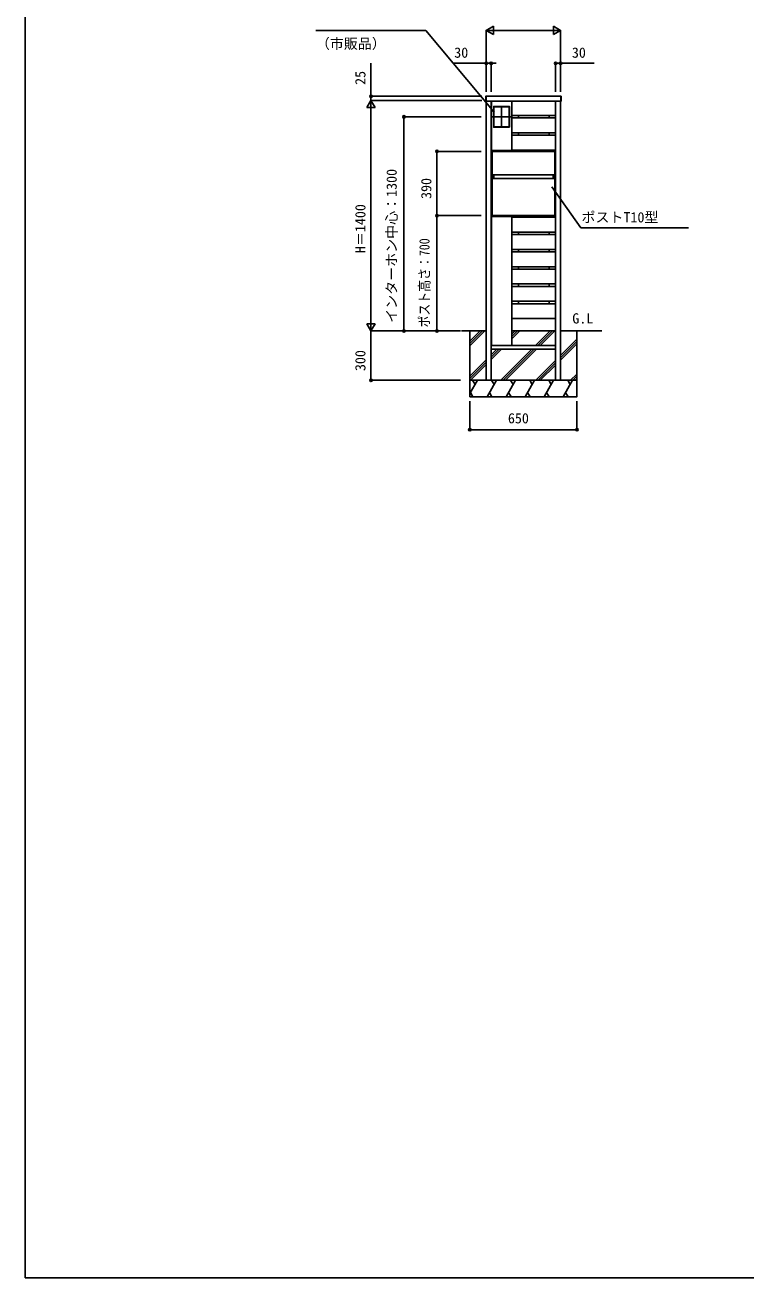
# Model space of a CAD drawing. Units: millimetres, scale not verified. Extents: x -4375 to 4375, y -6498 to 6471.
# Drawn here: x -4375 to 0, y -6498 to 1109 of the extents above; entities that cross this region are included whole.
import ezdxf
from ezdxf.enums import TextEntityAlignment as Align

# ---------------------------------------------------------------- set-up
doc = ezdxf.new("R2010")
doc.units = ezdxf.units.MM
doc.header["$LTSCALE"] = 30
for name, color, linetype in [('0-1_USER1', 3, 'Continuous'), ('0-2_YKK_A1', 4, 'Continuous'), ('0-3_YKK_D', 6, 'Continuous'), ('0-4_YKK_ZWAK', 7, 'Continuous')]:
    doc.layers.add(name, color=color, linetype=linetype)
doc.styles.add('ＭＳ ゴシック', font='')
doc.styles.get('ＭＳ ゴシック').set_extended_font_data('MS Gothic')

msp = doc.modelspace()

# ---------------------------------------------------------------- linework, layer by layer
at = {"layer": '0-2_YKK_A1'}
for p, q in [((-1579.01, 675.09), (-1579.01, 676.04)), ((-1579.01, 674.59), (-1579.01, 675.09)), ((-1579.01, 647.16), (-1579.01, 674.59)), ((-1577.01, 677.1), (-1578.07, 677.04)), ((-1577.01, 646.1), (-1578.07, 646.16)), ((-1577.01, 677.1), (-1577.01, 676.15)), ((-1577.01, 676.15), (-1577.01, 674.66)), ((-1577.01, 674.66), (-1577.01, 646.9)), ((-1577.01, 646.9), (-1577.01, 646.1)), ((-1576.01, 646.6), (-1576.01, -748.4)), ((-1546.01, -748.4), (-1546.01, 646.6)), ((-1545.01, 634.1), (-1546.01, 634.1)), ((-1546.01, 634.1), (-1546.01, 609.1)), ((-1546.01, 625.1), (-1545.01, 625.1)), ((-1546.01, 618.1), (-1545.01, 618.1)), ((-1546.01, 609.1), (-1545.01, 609.1)), ((-1545.01, 347.6), (-1545.01, 646.6)), ((-1545.01, 609.1), (-1545.01, 634.1)), ((-1435.76, 614.3), (-1530.26, 614.3)), ((-1530.21, 613.1), (-1530.21, 490.1)), ((-1483.01, 615.6), (-1483.01, 487.6)), ((-1435.81, 613.1), (-1435.81, 490.1)), ((-1421.01, 646.6), (-1421.01, 347.6)), ((-1421.01, 350.6), (-1421.01, 646.6)), ((-1420.51, 559.6), (-1420.51, 646.6)), ((-1155.51, 646.6), (-1155.51, 559.6)), ((-1155.01, 646.6), (-1155.01, -748.4)), ((-1155.01, 350.6), (-1155.01, 646.6)), ((-1125.01, -748.4), (-1125.01, 646.6)), ((-1124.01, 677.1), (-1122.95, 677.04)), ((-1124.01, 677.1), (-1124.01, 676.15)), ((-1124.01, 676.15), (-1124.01, 674.66)), ((-1124.01, 674.66), (-1124.01, 646.9)), ((-1124.01, 646.9), (-1124.01, 646.1)), ((-1124.01, 646.1), (-1122.95, 646.16)), ((-1122.01, 675.09), (-1122.01, 676.04)), ((-1122.01, 674.59), (-1122.01, 675.09)), ((-1122.01, 647.16), (-1122.01, 674.59)), ((-1538.21, 551.6), (-1427.81, 551.6)), ((-1155.51, 559.6), (-1420.51, 559.6)), ((-1381.01, 559.6), (-1381.01, 544.6)), ((-1195.01, 559.6), (-1195.01, 544.6)), ((-1435.76, 488.9), (-1530.26, 488.9)), ((-1381.01, 454.6), (-1381.01, 439.6)), ((-1195.01, 454.6), (-1195.01, 439.6)), ((-1546.01, 366.1), (-1545.01, 366.1)), ((-1546.01, 359.1), (-1545.01, 359.1)), ((-1545.51, 330.6), (-1545.51, 340.6)), ((-1545.51, 330.6), (-1544.71, 330.6)), ((-1421.01, 347.6), (-1545.01, 347.6)), ((-1544.71, -47.4), (-1544.71, 330.6)), ((-1544.51, 341.6), (-1156.51, 341.6)), ((-1544.51, 340.58), (-1544.51, 338.6)), ((-1544.51, 338.6), (-1544.51, 200)), ((-1421.58, 345.6), (-1544.45, 345.6)), ((-1541.51, 341.3), (-1544.06, 341.08)), ((-1541.51, 341.3), (-1540.51, 340.8)), ((-1540.51, 338.6), (-1540.51, 340.8)), ((-1540.51, 340.1), (-1160.51, 340.1)), ((-1540.51, 197.8), (-1540.51, 338.6)), ((-1421.51, 347.6), (-1420.51, 347.6)), ((-1421.01, 350.6), (-1420.51, 350.6)), ((-1420.51, 347.6), (-1420.58, 346.54)), ((-1159.51, 341.3), (-1160.51, 340.8)), ((-1160.51, 197.8), (-1160.51, 340.8)), ((-1159.51, 341.3), (-1156.97, 341.08)), ((-1156.51, 340.58), (-1156.51, 338.6)), ((-1156.51, 338.6), (-1156.51, 200)), ((-1155.51, 330.6), (-1156.31, 330.6)), ((-1156.31, -47.4), (-1156.31, 330.6)), ((-1155.01, 350.6), (-1155.51, 350.6)), ((-1155.51, 330.6), (-1155.51, 340.6)), ((-1544.51, 200), (-1544.51, 198.02)), ((-1544.51, -46.4), (-1544.51, 178.08)), ((-1544.06, 178.58), (-1541.51, 178.8)), ((-1541.51, 178.8), (-1540.51, 178.39)), ((-1540.51, 198.6), (-1160.51, 198.6)), ((-1540.51, 178.39), (-1540.51, -47.4)), ((-1540.51, 177.6), (-1160.51, 177.6)), ((-1535.21, 198.6), (-1535.21, 177.6)), ((-1530.21, 177.6), (-1530.21, 198.6)), ((-1170.81, 177.6), (-1170.81, 198.6)), ((-1165.81, 198.6), (-1165.81, 177.6)), ((-1159.51, 197.3), (-1160.51, 197.8)), ((-1159.52, 178.8), (-1160.51, 178.39)), ((-1160.51, 178.39), (-1160.51, -47.4)), ((-1156.97, 178.58), (-1159.52, 178.8)), ((-1156.97, 197.52), (-1159.51, 197.3)), ((-1156.51, 200), (-1156.51, 198.02)), ((-1156.51, 177.58), (-1156.51, 178.08)), ((-1156.51, -46.4), (-1156.51, 177.6)), ((-1546.01, -65.9), (-1545.01, -65.9)), ((-1546.01, -72.9), (-1545.01, -72.9)), ((-1545.01, -54.4), (-1421.01, -54.4)), ((-1421.58, -52.4), (-1544.45, -52.4)), ((-1543.91, -47.6), (-1519.51, -47.6)), ((-1157.11, -47.6), (-1543.91, -47.6)), ((-1543.71, -48.4), (-1519.51, -48.4)), ((-1543.51, -47.4), (-1157.51, -47.4)), ((-1519.51, -48.4), (-1519.51, -47.6)), ((-1421.51, -54.4), (-1420.51, -54.4)), ((-1421.01, -61.4), (-1420.51, -61.4)), ((-1421.01, -672.4), (-1421.01, -61.4)), ((-1420.51, -54.4), (-1420.58, -53.34)), ((-1157.11, -47.6), (-1181.51, -47.6)), ((-1181.51, -48.4), (-1181.51, -47.6)), ((-1157.31, -48.4), (-1181.51, -48.4)), ((-1155.01, -61.4), (-1155.51, -61.4)), ((-1155.01, -672.4), (-1155.01, -61.4)), ((-1381.01, -148.4), (-1381.01, -163.4)), ((-1195.01, -148.4), (-1195.01, -163.4)), ((-1381.01, -253.4), (-1381.01, -268.4)), ((-1195.01, -253.4), (-1195.01, -268.4)), ((-1381.01, -358.4), (-1381.01, -373.4)), ((-1195.01, -358.4), (-1195.01, -373.4)), ((-1381.01, -463.4), (-1381.01, -478.4)), ((-1195.01, -463.4), (-1195.01, -478.4)), ((-1381.01, -568.4), (-1381.01, -583.4)), ((-1195.01, -568.4), (-1195.01, -583.4)), ((-1421.01, -672.4), (-1420.51, -672.4)), ((-1155.01, -672.4), (-1155.51, -672.4)), ((-1725.51, -748.4), (-1576.01, -748.4)), ((-1675.51, -748.4), (-1576.01, -748.4)), ((-1675.51, -811.42), (-1612.49, -748.4)), ((-1675.51, -825.56), (-1598.35, -748.4)), ((-1675.51, -839.7), (-1584.21, -748.4)), ((-1546.01, -748.4), (-1545.01, -748.4)), ((-1546.01, -748.4), (-1545.01, -748.4)), ((-1421.01, -748.4), (-1155.01, -748.4)), ((-1421.01, -748.4), (-1155.01, -748.4)), ((-1421.01, -769.05), (-1400.36, -748.4)), ((-1421.01, -783.19), (-1386.22, -748.4)), ((-1421.01, -797.34), (-1372.08, -748.4)), ((-1276.73, -836.9), (-1188.23, -748.4)), ((-1262.59, -836.9), (-1174.09, -748.4)), ((-1248.44, -836.9), (-1159.94, -748.4)), ((-1125.01, -748.4), (-875.51, -748.4)), ((-1546.01, -818.4), (-1545.01, -818.4)), ((-1546.01, -825.4), (-1545.01, -825.4)), ((-1125.01, -897.32), (-1025.51, -797.82)), ((-1125.01, -911.46), (-1025.51, -811.96)), ((-1125.01, -925.6), (-1025.51, -826.1)), ((-1155.01, -836.9), (-1546.01, -836.9)), ((-1546.01, -836.9), (-1546.01, -859.9)), ((-1155.01, -859.9), (-1546.01, -859.9)), ((-1546.01, -894.05), (-1511.86, -859.9)), ((-1546.01, -908.19), (-1497.72, -859.9)), ((-1546.01, -922.34), (-1483.58, -859.9)), ((-1421.01, -836.9), (-1545.01, -836.9)), ((-1488.23, -1048.4), (-1299.73, -859.9)), ((-1474.09, -1048.4), (-1285.59, -859.9)), ((-1459.94, -1048.4), (-1271.44, -859.9)), ((-1155.01, -836.9), (-1155.01, -859.9)), ((-1675.51, -1023.55), (-1576.01, -924.05)), ((-1675.51, -1037.69), (-1576.01, -938.19)), ((-1672.08, -1048.4), (-1576.01, -952.34)), ((-1276.1, -1048.4), (-1155.01, -927.32)), ((-1261.95, -1048.4), (-1155.01, -941.46)), ((-1247.81, -1048.4), (-1155.01, -955.6)), ((-1675.51, -1128.69), (-1629.15, -1048.4)), ((-1658.89, -1048.4), (-1644.02, -1074.15)), ((-1571.42, -1148.4), (-1513.68, -1048.4)), ((-1543.42, -1048.4), (-1528.55, -1074.15)), ((-1455.95, -1148.4), (-1398.21, -1048.4)), ((-1427.95, -1048.4), (-1413.08, -1074.15)), ((-1340.48, -1148.4), (-1282.74, -1048.4)), ((-1312.48, -1048.4), (-1297.61, -1074.15)), ((-1225.01, -1148.4), (-1167.27, -1048.4)), ((-1197.01, -1048.4), (-1182.14, -1074.15)), ((-1109.54, -1148.4), (-1051.8, -1048.4)), ((-1081.54, -1048.4), (-1066.67, -1074.15)), ((-1063.96, -1048.4), (-1025.51, -1009.95)), ((-1049.82, -1048.4), (-1025.51, -1024.09)), ((-1035.68, -1048.4), (-1025.51, -1038.23)), ((-1656.76, -1148.17), (-1671.76, -1122.19)), ((-1541.29, -1148.17), (-1556.29, -1122.19)), ((-1425.82, -1148.17), (-1440.82, -1122.19)), ((-1310.35, -1148.17), (-1325.35, -1122.19)), ((-1194.88, -1148.17), (-1209.88, -1122.19)), ((-1079.41, -1148.17), (-1094.41, -1122.19)), ((-1601.29, -1148.17), (-1601.15, -1148.4)), ((-1485.82, -1148.17), (-1485.68, -1148.4)), ((-1370.35, -1148.17), (-1370.21, -1148.4)), ((-1254.88, -1148.17), (-1254.74, -1148.4)), ((-1139.41, -1148.17), (-1139.27, -1148.4))]:
    msp.add_line(p, q, dxfattribs=at)
for points in [[(-1124.01, 646.6), (-1124.01, 676.6), (-1577.01, 676.6), (-1577.01, 646.6)], [(-1435.51, 488.6), (-1530.51, 488.6), (-1530.51, 614.6), (-1435.51, 614.6)], [(-1420.51, 544.6), (-1155.51, 544.6), (-1155.51, 454.6), (-1420.51, 454.6)], [(-1420.51, 439.6), (-1155.51, 439.6), (-1155.51, 349.6), (-1420.51, 349.6)], [(-1545.01, 350.1), (-1545.01, 375.1), (-1546.01, 375.1), (-1546.01, 350.1)], [(-1545.01, -81.9), (-1545.01, -56.9), (-1546.01, -56.9), (-1546.01, -81.9)], [(-1420.51, -58.4), (-1155.51, -58.4), (-1155.51, -148.4), (-1420.51, -148.4)], [(-1420.51, -163.4), (-1155.51, -163.4), (-1155.51, -253.4), (-1420.51, -253.4)], [(-1420.51, -268.4), (-1155.51, -268.4), (-1155.51, -358.4), (-1420.51, -358.4)], [(-1420.51, -373.4), (-1155.51, -373.4), (-1155.51, -463.4), (-1420.51, -463.4)], [(-1420.51, -478.4), (-1155.51, -478.4), (-1155.51, -568.4), (-1420.51, -568.4)], [(-1420.51, -583.4), (-1155.51, -583.4), (-1155.51, -673.4), (-1420.51, -673.4)], [(-1545.01, -834.4), (-1545.01, -809.4), (-1546.01, -809.4), (-1546.01, -834.4)], [(-1675.51, -1048.4), (-1025.51, -1048.4), (-1025.51, -1148.4), (-1675.51, -1148.4)]]:
    msp.add_lwpolyline(points, close=True, dxfattribs=at)
for points in [[(-1530.51, 613.1), (-1529.01, 613.1), (-1529.01, 490.1), (-1530.51, 490.1)], [(-1435.76, 614.6), (-1435.76, 613.1), (-1530.26, 613.1), (-1530.26, 614.6)], [(-1435.51, 613.1), (-1437.01, 613.1), (-1437.01, 490.1), (-1435.51, 490.1)], [(-1435.76, 488.6), (-1435.76, 490.1), (-1530.26, 490.1), (-1530.26, 488.6)], [(-1545.45, 346.54), (-1545.51, 347.6), (-1544.51, 347.6), (-1421.51, 347.6)], [(-1420.51, 352.6), (-1421.01, 352.6), (-1421.01, 350.6), (-1420.51, 350.6)], [(-1155.51, 352.6), (-1155.01, 352.6), (-1155.01, 350.6), (-1155.51, 350.6)], [(-1544.06, 197.52), (-1541.51, 197.3), (-1540.51, 197.8)], [(-1545.45, -53.34), (-1545.51, -54.4), (-1544.51, -54.4), (-1421.51, -54.4)], [(-1545.01, -836.9), (-1545.01, -748.4), (-1545.01, -54.4)], [(-1421.01, -54.4), (-1421.01, -748.4), (-1421.01, -836.9)], [(-1420.51, -59.4), (-1421.01, -59.4), (-1421.01, -61.4), (-1420.51, -61.4)], [(-1155.51, -59.4), (-1155.01, -59.4), (-1155.01, -61.4), (-1155.51, -61.4)], [(-1420.51, -670.4), (-1421.01, -670.4), (-1421.01, -672.4), (-1420.51, -672.4)], [(-1155.51, -670.4), (-1155.01, -670.4), (-1155.01, -672.4), (-1155.51, -672.4)], [(-1125.01, -748.4), (-1025.51, -748.4), (-1025.51, -1048.4), (-1675.51, -1048.4), (-1675.51, -748.4)], [(-1576.01, -748.4), (-1576.01, -1048.4), (-1546.01, -1048.4), (-1546.01, -748.4)], [(-1155.01, -748.4), (-1155.01, -1048.4), (-1125.01, -1048.4), (-1125.01, -748.4)]]:
    msp.add_lwpolyline(points, dxfattribs=at)
for centre, radius, start, end in [((-1578.01, 676.04), 1, 93.5, 180), ((-1578.01, 647.16), 1, 180, 266.5), ((-1123.01, 676.04), 1, 0, 86.5), ((-1123.01, 647.16), 1, 273.5, 0), ((-1544.51, 340.6), 1, 90, 180), ((-1544.45, 346.6), 1, 183.5, 270), ((-1544.01, 340.58), 0.5, 95, 180), ((-1421.58, 346.6), 1, 270, 356.5), ((-1157.01, 340.58), 0.5, 0, 85), ((-1156.51, 340.6), 1, 0, 90), ((-1544.01, 198.02), 0.5, 180, 265), ((-1544.01, 178.08), 0.5, 95, 180), ((-1157.01, 198.02), 0.5, 275, 0), ((-1157.01, 178.08), 0.5, 0, 85), ((-1544.45, -53.4), 1, 90, 176.5), ((-1543.71, -47.4), 1, 180, 270), ((-1543.51, -46.4), 1, 180, 270), ((-1421.58, -53.4), 1, 3.5, 90), ((-1157.51, -46.4), 1, 270, 0), ((-1157.31, -47.4), 1, 270, 0)]:
    msp.add_arc(centre, radius, start, end, dxfattribs=at)
at = {"layer": '0-3_YKK_D'}
for p, q in [((-1576.01, 1076.6), (-1532.71, 1101.6)), ((-1576.01, 702.6), (-1576.01, 1077.6)), ((-1576.01, 1076.6), (-1532.71, 1051.6)), ((-1576.01, 1076.6), (-1489.41, 1076.6)), ((-1532.71, 1051.6), (-1532.71, 1101.6)), ((-1526.01, 1076.6), (-1175.01, 1076.6)), ((-1125.01, 1076.6), (-1211.61, 1076.6)), ((-1125.01, 1076.6), (-1168.31, 1101.6)), ((-1168.31, 1101.6), (-1168.31, 1051.6)), ((-1125.01, 1076.6), (-1168.31, 1051.6)), ((-1125.01, 702.6), (-1125.01, 1077.6)), ((-2275.51, 676.6), (-2275.51, 877.68)), ((-1576.01, 876.6), (-1779.02, 876.6)), ((-1576.01, 702.6), (-1576.01, 877.6)), ((-1546.01, 876.6), (-1576.01, 876.6)), ((-1546.01, 702.6), (-1546.01, 877.6)), ((-1546.01, 876.6), (-1516.01, 876.6)), ((-1155.01, 702.6), (-1155.01, 877.6)), ((-1125.01, 702.6), (-1125.01, 877.6)), ((-2275.51, 651.6), (-2300.51, 608.3)), ((-1602.01, 676.6), (-2276.51, 676.6)), ((-1602.01, 651.6), (-2276.51, 651.6)), ((-1602.01, 651.6), (-2276.51, 651.6)), ((-2275.51, 651.6), (-2275.51, 676.6)), ((-2275.51, 651.6), (-2275.51, 621.6)), ((-2275.51, 651.6), (-2250.51, 608.3)), ((-2275.51, 651.6), (-2275.51, 565)), ((-2300.51, 608.3), (-2250.51, 608.3)), ((-2275.51, 601.6), (-2275.51, -698.4)), ((-1607.01, 551.6), (-2076.51, 551.6)), ((-2075.51, -748.4), (-2075.51, 551.6)), ((-1607.01, 341.6), (-1876.51, 341.6)), ((-1875.51, -48.4), (-1875.51, 341.6)), ((-1607.01, -48.4), (-1876.51, -48.4)), ((-1607.01, -48.4), (-1876.51, -48.4)), ((-1875.51, -748.4), (-1875.51, -48.4)), ((-2275.51, -748.4), (-2275.51, -661.8)), ((-2275.51, -748.4), (-2300.51, -705.1)), ((-2250.51, -705.1), (-2300.51, -705.1)), ((-1731.51, -748.4), (-2276.51, -748.4)), ((-1731.51, -748.4), (-2276.51, -748.4)), ((-2275.51, -748.4), (-2250.51, -705.1)), ((-2275.51, -748.4), (-2275.51, -1048.4)), ((-1731.51, -748.4), (-2076.51, -748.4)), ((-1731.51, -748.4), (-1876.51, -748.4)), ((-1731.51, -1048.4), (-2276.51, -1048.4)), ((-1675.51, -1174.4), (-1675.51, -1349.4)), ((-1025.51, -1174.4), (-1025.51, -1349.4)), ((-1675.51, -1348.4), (-1025.51, -1348.4))]:
    msp.add_line(p, q, dxfattribs=at)
for points in [[(-1527.28, 580.83), (-1943.28, 1076.6), (-2610.07, 1076.6)], [(-1155.01, 876.6), (-1125.01, 876.6), (-922, 876.6)], [(-1177.11, 127.15), (-1001.67, -123.4), (-347.92, -123.4)]]:
    msp.add_lwpolyline(points, dxfattribs=at)
for centre in [(-1576.01, 876.6), (-1546.01, 876.6), (-1155.01, 876.6), (-1125.01, 876.6), (-2275.51, 676.6), (-2075.51, 551.6), (-1875.51, 341.6), (-1875.51, -48.4), (-1875.51, -48.4), (-2075.51, -748.4), (-1875.51, -748.4), (-2275.51, -1048.4), (-1675.51, -1348.4), (-1025.51, -1348.4)]:
    msp.add_circle(centre, 7.5, dxfattribs=at)
at = {"layer": '0-4_YKK_ZWAK'}
msp.add_line((-4375, 6251.6), (-4375, -6498.4), dxfattribs=at)
msp.add_lwpolyline([(-4375, -6498.4), (4375, -6498.4), (4375, 6251.6)], dxfattribs=at)

# ---------------------------------------------------------------- texts
at = {"layer": '0-1_USER1', "style": 'ＭＳ ゴシック'}
msp.add_text('G.L', height=62.32, dxfattribs=at).set_placement((-1053.67, -722.01), align=Align.BOTTOM_LEFT)
at = {"layer": '0-3_YKK_D', "style": 'ＭＳ ゴシック'}
for s, p in [('（市販品）', (-2610.4, 946.18)), ('30', (-1770.3, 891.6)), ('30', (-1056.29, 891.6)), ('ポストT10型', (-998.19, -108.17)), ('650', (-1444.45, -1328.4))]:
    msp.add_text(s, height=62.32, dxfattribs=at).set_placement(p, align=Align.BOTTOM_LEFT)
for s, p in [('25', (-2290.51, 745.32)), ('インターホン中心：1300', (-2100.65, -699.44)), ('390', (-1890.51, 52.91)), ('H＝1400', (-2290.51, -275.63)), ('300', (-2290.51, -992.09))]:
    msp.add_text(s, height=62.32, rotation=90, dxfattribs=at).set_placement(p, align=Align.BOTTOM_LEFT)
at = {"layer": '0-3_YKK_D', "style": 'ＭＳ ゴシック', "width": 0.85}
msp.add_text('ポスト高さ：700', height=62.32, rotation=90, dxfattribs=at).set_placement((-1901.62, -727.84), align=Align.BOTTOM_LEFT)

doc.saveas('drawing.dxf')
